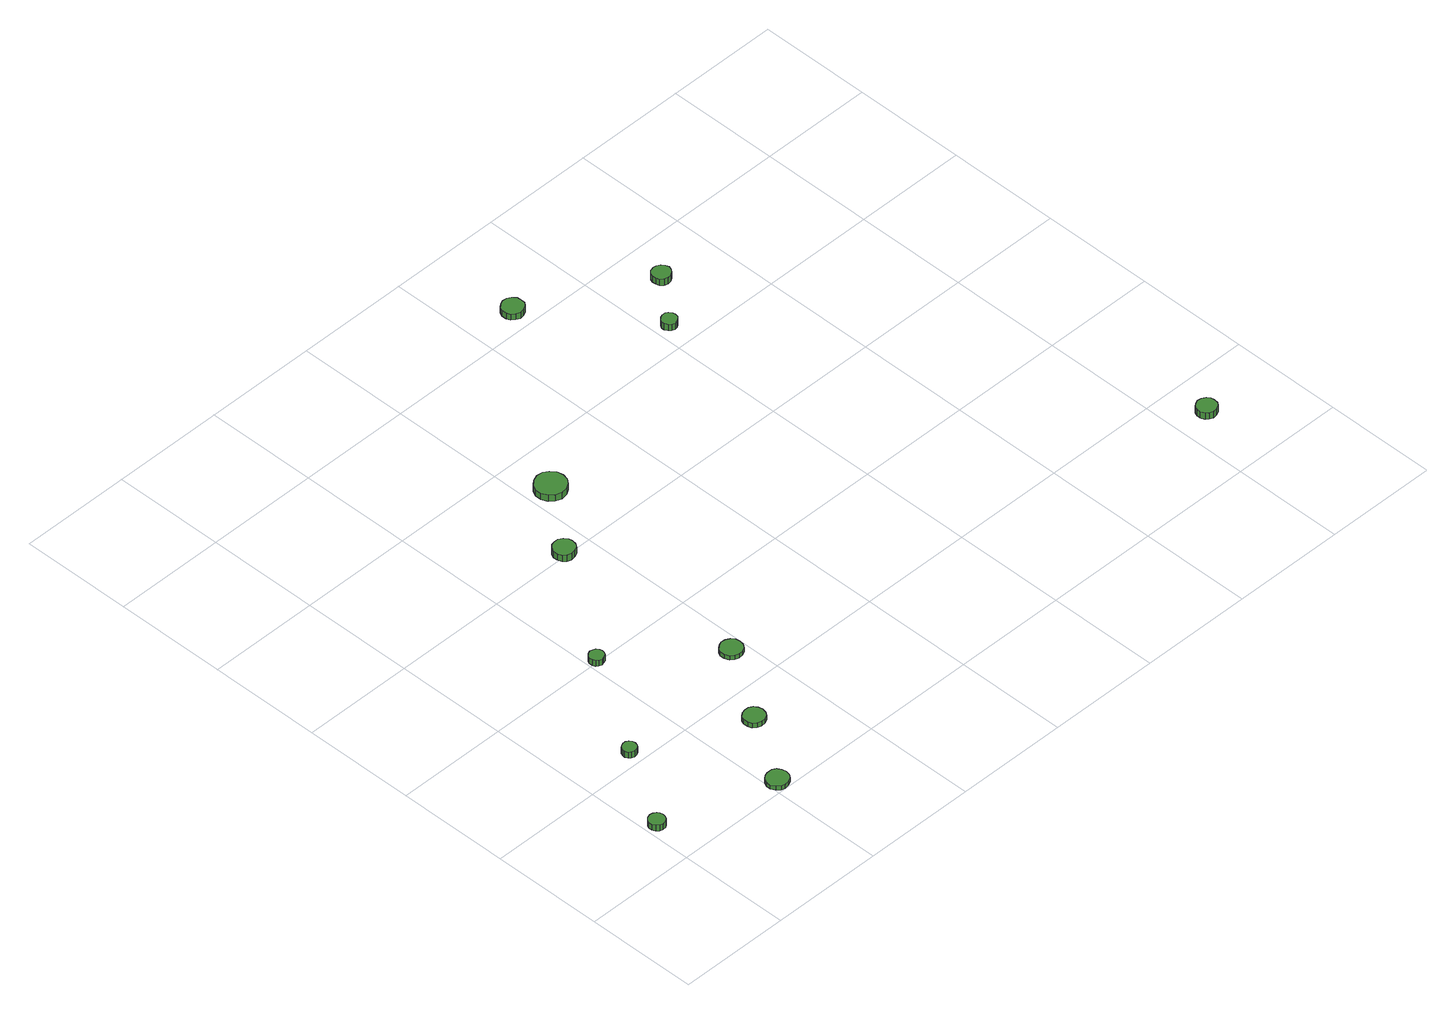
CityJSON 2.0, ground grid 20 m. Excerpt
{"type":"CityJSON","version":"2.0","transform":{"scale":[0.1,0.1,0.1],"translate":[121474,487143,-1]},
"CityObjects":{
"tree1":{"type":"SolitaryVegetationObject","attributes":{"function":"something"},"geometry":[{"type":"MultiSurface","lod":"1","boundaries":[[[0,1,2,3,4,5,6,7,8,9,10,11,12,13,14]],[[15,16,17,18,19,20,21,22,23,24,25,26,27,28,29]],[[0,29,28,1]],[[1,28,27,2]],[[2,27,26,3]],[[3,26,25,4]],[[4,25,24,5]],[[5,24,23,6]],[[6,23,22,7]],[[7,22,21,8]],[[8,21,20,9]],[[9,20,19,10]],[[10,19,18,11]],[[11,18,17,12]],[[12,17,16,13]],[[13,16,15,14]],[[14,15,29,0]]]}]},
"tree2":{"type":"SolitaryVegetationObject","attributes":{"function":"something"},"geometry":[{"type":"MultiSurface","lod":"1","boundaries":[[[30,31,32,33,34,35,36,37,38,39,40,41,42,43,44]],[[45,46,47,48,49,50,51,52,53,54,55,56,57,58,59]],[[30,59,58,31]],[[31,58,57,32]],[[32,57,56,33]],[[33,56,55,34]],[[34,55,54,35]],[[35,54,53,36]],[[36,53,52,37]],[[37,52,51,38]],[[38,51,50,39]],[[39,50,49,40]],[[40,49,48,41]],[[41,48,47,42]],[[42,47,46,43]],[[43,46,45,44]],[[44,45,59,30]]]}]},
"tree3":{"type":"SolitaryVegetationObject","attributes":{"function":"something"},"geometry":[{"type":"MultiSurface","lod":"1","boundaries":[[[60,61,62,63,64,65,66,67,68,69,70,71,72,73,74]],[[75,76,77,78,79,80,81,82,83,84,85,86,87,88,89]],[[60,89,88,61]],[[61,88,87,62]],[[62,87,86,63]],[[63,86,85,64]],[[64,85,84,65]],[[65,84,83,66]],[[66,83,82,67]],[[67,82,81,68]],[[68,81,80,69]],[[69,80,79,70]],[[70,79,78,71]],[[71,78,77,72]],[[72,77,76,73]],[[73,76,75,74]],[[74,75,89,60]]]}]},
"tree4":{"type":"SolitaryVegetationObject","attributes":{"function":"something"},"geometry":[{"type":"MultiSurface","lod":"1","boundaries":[[[90,91,92,93,94,95,96,97,98,99,100,101,102,103,104]],[[105,106,107,108,109,110,111,112,113,114,115,116,117,118,119]],[[90,119,118,91]],[[91,118,117,92]],[[92,117,116,93]],[[93,116,115,94]],[[94,115,114,95]],[[95,114,113,96]],[[96,113,112,97]],[[97,112,111,98]],[[98,111,110,99]],[[99,110,109,100]],[[100,109,108,101]],[[101,108,107,102]],[[102,107,106,103]],[[103,106,105,104]],[[104,105,119,90]]]}]},
"tree5":{"type":"SolitaryVegetationObject","attributes":{"function":"something"},"geometry":[{"type":"MultiSurface","lod":"1","boundaries":[[[120,121,122,123,124,125,126,127,128,129,130,131,132,133,134]],[[135,136,137,138,139,140,141,142,143,144,145,146,147,148,149]],[[120,149,148,121]],[[121,148,147,122]],[[122,147,146,123]],[[123,146,145,124]],[[124,145,144,125]],[[125,144,143,126]],[[126,143,142,127]],[[127,142,141,128]],[[128,141,140,129]],[[129,140,139,130]],[[130,139,138,131]],[[131,138,137,132]],[[132,137,136,133]],[[133,136,135,134]],[[134,135,149,120]]]}]},
"tree6":{"type":"SolitaryVegetationObject","attributes":{"function":"something"},"geometry":[{"type":"MultiSurface","lod":"1","boundaries":[[[150,151,152,153,154,155,156,157,158,159,160,161,162,163,164]],[[165,166,167,168,169,170,171,172,173,174,175,176,177,178,179]],[[150,179,178,151]],[[151,178,177,152]],[[152,177,176,153]],[[153,176,175,154]],[[154,175,174,155]],[[155,174,173,156]],[[156,173,172,157]],[[157,172,171,158]],[[158,171,170,159]],[[159,170,169,160]],[[160,169,168,161]],[[161,168,167,162]],[[162,167,166,163]],[[163,166,165,164]],[[164,165,179,150]]]}]},
"tree7":{"type":"SolitaryVegetationObject","attributes":{"function":"something"},"geometry":[{"type":"MultiSurface","lod":"1","boundaries":[[[180,181,182,183,184,185,186,187,188,189,190,191,192,193,194]],[[195,196,197,198,199,200,201,202,203,204,205,206,207,208,209]],[[180,209,208,181]],[[181,208,207,182]],[[182,207,206,183]],[[183,206,205,184]],[[184,205,204,185]],[[185,204,203,186]],[[186,203,202,187]],[[187,202,201,188]],[[188,201,200,189]],[[189,200,199,190]],[[190,199,198,191]],[[191,198,197,192]],[[192,197,196,193]],[[193,196,195,194]],[[194,195,209,180]]]}]},
"tree8":{"type":"SolitaryVegetationObject","attributes":{"function":"something"},"geometry":[{"type":"MultiSurface","lod":"1","boundaries":[[[210,211,212,213,214,215,216,217,218,219,220,221,222,223,224]],[[225,226,227,228,229,230,231,232,233,234,235,236,237,238,239]],[[210,239,238,211]],[[211,238,237,212]],[[212,237,236,213]],[[213,236,235,214]],[[214,235,234,215]],[[215,234,233,216]],[[216,233,232,217]],[[217,232,231,218]],[[218,231,230,219]],[[219,230,229,220]],[[220,229,228,221]],[[221,228,227,222]],[[222,227,226,223]],[[223,226,225,224]],[[224,225,239,210]]]}]},
"tree9":{"type":"SolitaryVegetationObject","attributes":{"function":"something"},"geometry":[{"type":"MultiSurface","lod":"1","boundaries":[[[240,241,242,243,244,245,246,247,248,249,250,251,252,253,254]],[[255,256,257,258,259,260,261,262,263,264,265,266,267,268,269]],[[240,269,268,241]],[[241,268,267,242]],[[242,267,266,243]],[[243,266,265,244]],[[244,265,264,245]],[[245,264,263,246]],[[246,263,262,247]],[[247,262,261,248]],[[248,261,260,249]],[[249,260,259,250]],[[250,259,258,251]],[[251,258,257,252]],[[252,257,256,253]],[[253,256,255,254]],[[254,255,269,240]]]}]},
"tree10":{"type":"SolitaryVegetationObject","attributes":{"function":"something"},"geometry":[{"type":"MultiSurface","lod":"1","boundaries":[[[270,271,272,273,274,275,276,277,278,279,280,281,282,283,284]],[[285,286,287,288,289,290,291,292,293,294,295,296,297,298,299]],[[270,299,298,271]],[[271,298,297,272]],[[272,297,296,273]],[[273,296,295,274]],[[274,295,294,275]],[[275,294,293,276]],[[276,293,292,277]],[[277,292,291,278]],[[278,291,290,279]],[[279,290,289,280]],[[280,289,288,281]],[[281,288,287,282]],[[282,287,286,283]],[[283,286,285,284]],[[284,285,299,270]]]}]},
"tree11":{"type":"SolitaryVegetationObject","attributes":{"function":"something"},"geometry":[{"type":"MultiSurface","lod":"1","boundaries":[[[300,301,302,303,304,305,306,307,308,309,310,311,312,313,314]],[[315,316,317,318,319,320,321,322,323,324,325,326,327,328,329]],[[300,329,328,301]],[[301,328,327,302]],[[302,327,326,303]],[[303,326,325,304]],[[304,325,324,305]],[[305,324,323,306]],[[306,323,322,307]],[[307,322,321,308]],[[308,321,320,309]],[[309,320,319,310]],[[310,319,318,311]],[[311,318,317,312]],[[312,317,316,313]],[[313,316,315,314]],[[314,315,329,300]]]}]},
"tree12":{"type":"SolitaryVegetationObject","attributes":{"function":"something"},"geometry":[{"type":"MultiSurface","lod":"1","boundaries":[[[330,331,332,333,334,335,336,337,338,339,340,341,342,343,344]],[[345,346,347,348,349,350,351,352,353,354,355,356,357,358,359]],[[330,359,358,331]],[[331,358,357,332]],[[332,357,356,333]],[[333,356,355,334]],[[334,355,354,335]],[[335,354,353,336]],[[336,353,352,337]],[[337,352,351,338]],[[338,351,350,339]],[[339,350,349,340]],[[340,349,348,341]],[[341,348,347,342]],[[342,347,346,343]],[[343,346,345,344]],[[344,345,359,330]]]}]}
},
"vertices":[
[35,84,18],[34,90,18],[31,94,18],[26,97,18],[20,98,18],[14,96,18],[10,92,18],[7,87,18],[7,81,18],[10,75,18],[14,71,18],[20,69,18],[26,70,18],[31,73,18],[34,78,18],[34,78,6],[31,73,6],[26,70,6],[20,69,6],[14,71,6],[10,75,6],[7,81,6],[7,87,6],[10,92,6],[14,96,6],[20,98,6],[26,97,6],[31,94,6],[34,90,6],[35,84,6],
[119,226,18],[118,231,18],[115,235,18],[110,238,18],[105,238,18],[100,236,18],[96,233,18],[94,228,18],[94,223,18],[96,218,18],[100,215,18],[105,213,18],[110,214,18],[115,216,18],[118,220,18],[118,220,6],[115,216,6],[110,214,6],[105,213,6],[100,215,6],[96,218,6],[94,223,6],[94,228,6],[96,233,6],[100,236,6],[105,238,6],[110,238,6],[115,235,6],[118,231,6],[119,226,6],
[237,20,14],[235,28,14],[231,35,14],[224,39,14],[215,39,14],[208,37,14],[202,32,14],[198,24,14],[198,16,14],[202,9,14],[208,3,14],[215,1,14],[224,2,14],[231,6,14],[235,12,14],[235,12,6],[231,6,6],[224,2,6],[215,1,6],[208,3,6],[202,9,6],[198,16,6],[198,24,6],[202,32,6],[208,37,6],[215,39,6],[224,39,6],[231,35,6],[235,28,6],[237,20,6],
[310,142,15],[308,150,15],[304,156,15],[297,160,15],[289,160,15],[282,158,15],[276,153,15],[273,146,15],[273,138,15],[276,131,15],[282,126,15],[289,124,15],[297,124,15],[304,128,15],[308,134,15],[308,134,6],[304,128,6],[297,124,6],[289,124,6],[282,126,6],[276,131,6],[273,138,6],[273,146,6],[276,153,6],[282,158,6],[289,160,6],[297,160,6],[304,156,6],[308,150,6],[310,142,6],
[230,404,18],[229,409,18],[226,414,18],[221,416,18],[216,417,18],[211,415,18],[207,412,18],[205,407,18],[205,401,18],[207,396,18],[211,393,18],[216,391,18],[221,392,18],[226,394,18],[229,399,18],[229,399,6],[226,394,6],[221,392,6],[216,391,6],[211,393,6],[207,396,6],[205,401,6],[205,407,6],[207,412,6],[211,415,6],[216,417,6],[221,416,6],[226,414,6],[229,409,6],[230,404,6],
[394,273,14],[393,281,14],[388,287,14],[381,291,14],[373,292,14],[366,289,14],[360,284,14],[356,277,14],[356,269,14],[360,261,14],[366,256,14],[373,254,14],[381,254,14],[388,258,14],[393,265,14],[393,265,6],[388,258,6],[381,254,6],[373,254,6],[366,256,6],[360,261,6],[356,269,6],[356,277,6],[360,284,6],[366,289,6],[373,292,6],[381,291,6],[388,287,6],[393,281,6],[394,273,6],
[371,606,20],[370,613,20],[365,620,20],[358,624,20],[350,624,20],[343,622,20],[337,617,20],[334,609,20],[334,602,20],[337,594,20],[343,589,20],[350,587,20],[358,588,20],[365,591,20],[370,598,20],[370,598,7],[365,591,7],[358,588,7],[350,587,7],[343,589,7],[337,594,7],[334,602,7],[334,609,7],[337,617,7],[343,622,7],[350,624,7],[358,624,7],[365,620,7],[370,613,7],[371,606,7],
[462,715,25],[460,726,25],[453,735,25],[444,741,25],[433,742,25],[422,738,25],[414,731,25],[409,721,25],[409,710,25],[414,699,25],[422,692,25],[433,688,25],[444,690,25],[453,695,25],[460,704,25],[460,704,12],[453,695,12],[444,690,12],[433,688,12],[422,692,12],[414,699,12],[409,710,12],[409,721,12],[414,731,12],[422,738,12],[433,742,12],[444,741,12],[453,735,12],[460,726,12],[462,715,12],
[698,1035,21],[697,1043,21],[692,1049,21],[685,1053,21],[677,1054,21],[670,1051,21],[664,1046,21],[661,1039,21],[661,1031,21],[664,1024,21],[670,1019,21],[677,1016,21],[685,1017,21],[692,1021,21],[697,1027,21],[697,1027,9],[692,1021,9],[685,1017,9],[677,1016,9],[670,1019,9],[664,1024,9],[661,1031,9],[661,1039,9],[664,1046,9],[670,1051,9],[677,1054,9],[685,1053,9],[692,1049,9],[697,1043,9],[698,1035,9],
[836,843,25],[835,848,25],[831,853,25],[827,856,25],[821,856,25],[816,854,25],[812,851,25],[809,845,25],[809,840,25],[812,835,25],[816,831,25],[821,829,25],[827,830,25],[831,833,25],[835,837,25],[835,837,12],[831,833,12],[827,830,12],[821,829,12],[816,831,12],[812,835,12],[809,840,12],[809,845,12],[812,851,12],[816,854,12],[821,856,12],[827,856,12],[831,853,12],[835,848,12],[836,843,12],
[909,928,19],[907,934,19],[903,940,19],[897,943,19],[891,944,19],[884,942,19],[879,937,19],[877,931,19],[877,925,19],[879,918,19],[884,914,19],[891,912,19],[897,913,19],[903,916,19],[907,921,19],[907,921,6],[903,916,6],[897,913,6],[891,912,6],[884,914,6],[879,918,6],[877,925,6],[877,931,6],[879,937,6],[884,942,6],[891,944,6],[897,943,6],[903,940,6],[907,934,6],[909,928,6],
[1273,127,24],[1272,134,24],[1268,139,24],[1261,143,24],[1254,144,24],[1247,141,24],[1242,137,24],[1239,130,24],[1239,123,24],[1242,116,24],[1247,112,24],[1254,109,24],[1261,110,24],[1268,114,24],[1272,119,24],[1272,119,11],[1268,114,11],[1261,110,11],[1254,109,11],[1247,112,11],[1242,116,11],[1239,123,11],[1239,130,11],[1242,137,11],[1247,141,11],[1254,144,11],[1261,143,11],[1268,139,11],[1272,134,11],[1273,127,11]
]}
